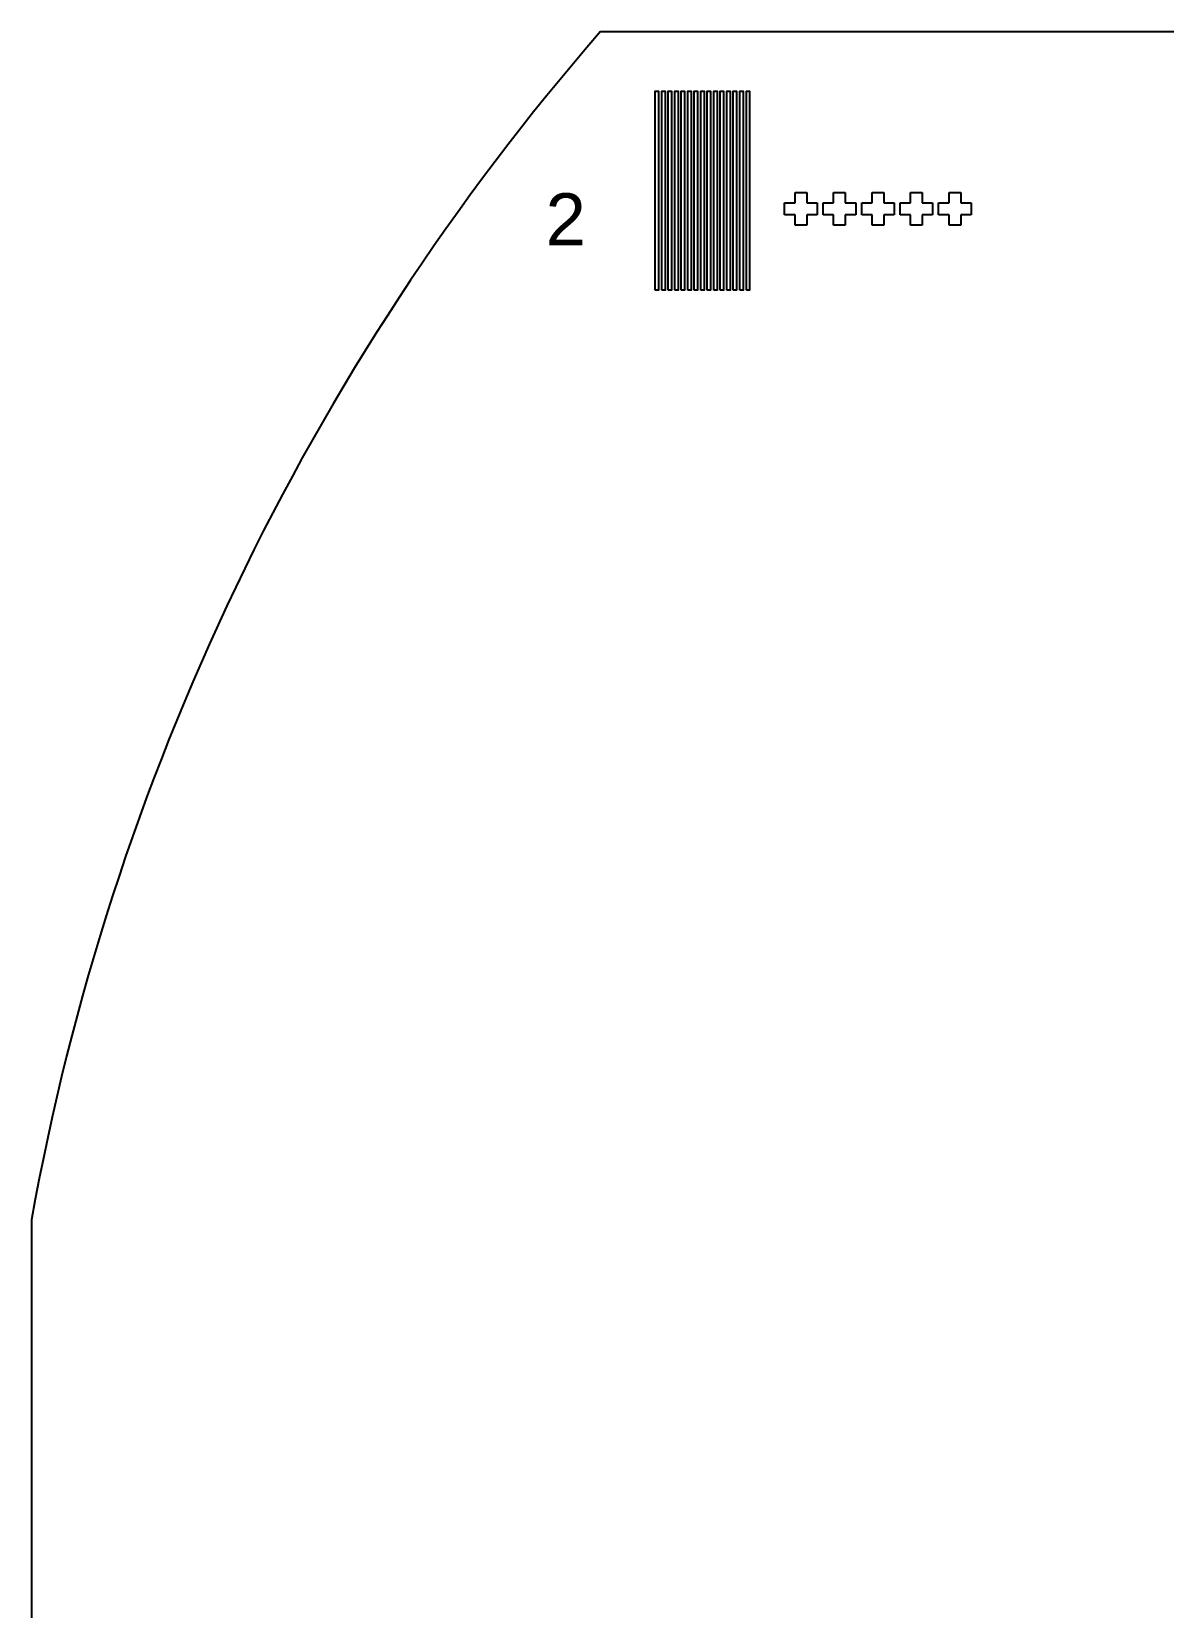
# Model space of a CAD drawing. Header units: millimetres. Extents: x 46777 to 318235, y 145162 to 336036.
# Drawn here: x 47249 to 64651, y 229800 to 254023 of the extents above; entities that cross this region are included whole.
import ezdxf

# ---------------------------------------------------------------- set-up
doc = ezdxf.new("R2010")
doc.units = ezdxf.units.MM
doc.styles.get("Standard").update_dxf_attribs({"font": 'arial.ttf'})

msp = doc.modelspace()

# ---------------------------------------------------------------- linework, layer by layer
for p, q in [((55998, 254023), (113500, 254023)), ((55998, 254023), (113500, 254023)), ((55998, 254023), (113500, 254023)), ((55998, 254023), (113500, 254023)), ((55998, 254023), (113500, 254023)), ((55998, 254023), (113500, 254023)), ((55998, 254023), (113500, 254023)), ((55998, 254023), (113500, 254023)), ((55998, 254023), (113500, 254023)), ((55998, 254023), (113500, 254023)), ((58987, 251387), (58987, 251547)), ((58987, 251547), (59167, 251547)), ((59167, 251547), (59167, 251387)), ((59579, 251387), (59579, 251547)), ((59579, 251547), (59759, 251547)), ((59759, 251547), (59759, 251387)), ((60170, 251387), (60170, 251547)), ((60170, 251547), (60350, 251547)), ((60350, 251547), (60350, 251387)), ((60762, 251387), (60762, 251547)), ((60762, 251547), (60942, 251547)), ((60942, 251547), (60942, 251387)), ((61354, 251387), (61354, 251547)), ((61354, 251547), (61534, 251547)), ((61534, 251547), (61534, 251387)), ((58827, 251207), (58827, 251387)), ((58827, 251387), (58987, 251387)), ((58987, 251207), (58827, 251207)), ((58987, 251047), (58987, 251207)), ((59167, 251387), (59327, 251387)), ((59327, 251207), (59167, 251207)), ((59167, 251207), (59167, 251047)), ((59327, 251387), (59327, 251207)), ((59419, 251207), (59419, 251387)), ((59419, 251387), (59579, 251387)), ((59579, 251207), (59419, 251207)), ((59579, 251047), (59579, 251207)), ((59759, 251387), (59919, 251387)), ((59919, 251207), (59759, 251207)), ((59759, 251207), (59759, 251047)), ((59919, 251387), (59919, 251207)), ((60011, 251207), (60011, 251387)), ((60011, 251387), (60170, 251387)), ((60170, 251207), (60011, 251207)), ((60170, 251047), (60170, 251207)), ((60350, 251387), (60510, 251387)), ((60510, 251207), (60350, 251207)), ((60350, 251207), (60350, 251047)), ((60510, 251387), (60510, 251207)), ((60602, 251207), (60602, 251387)), ((60602, 251387), (60762, 251387)), ((60762, 251207), (60602, 251207)), ((60762, 251047), (60762, 251207)), ((60942, 251387), (61102, 251387)), ((61102, 251207), (60942, 251207)), ((60942, 251207), (60942, 251047)), ((61102, 251387), (61102, 251207)), ((61194, 251207), (61194, 251387)), ((61194, 251387), (61354, 251387)), ((61354, 251207), (61194, 251207)), ((61354, 251047), (61354, 251207)), ((61534, 251387), (61694, 251387)), ((61694, 251207), (61534, 251207)), ((61534, 251207), (61534, 251047)), ((61694, 251387), (61694, 251207)), ((59167, 251047), (58987, 251047)), ((59759, 251047), (59579, 251047)), ((60350, 251047), (60170, 251047)), ((60942, 251047), (60762, 251047)), ((61534, 251047), (61354, 251047)), ((47249, 235758), (47249, 222288))]:
    msp.add_line(p, q)
for points in [[(56838, 250049), (56838, 253107), (56888, 253107), (56888, 250049)], [(56938, 250049), (56938, 253107), (56988, 253107), (56988, 250049)], [(57038, 250049), (57038, 253107), (57088, 253107), (57088, 250049)], [(57138, 250049), (57138, 253107), (57188, 253107), (57188, 250049)], [(57238, 250049), (57238, 253107), (57288, 253107), (57288, 250049)], [(57338, 250049), (57338, 253107), (57388, 253107), (57388, 250049)], [(57438, 250049), (57438, 253107), (57488, 253107), (57488, 250049)], [(57538, 250049), (57538, 253107), (57588, 253107), (57588, 250049)], [(57638, 250049), (57638, 253107), (57688, 253107), (57688, 250049)], [(57738, 250049), (57738, 253107), (57788, 253107), (57788, 250049)], [(57838, 250049), (57838, 253107), (57888, 253107), (57888, 250049)], [(57938, 250049), (57938, 253107), (57988, 253107), (57988, 250049)], [(58038, 250049), (58038, 253107), (58088, 253107), (58088, 250049)], [(58138, 250049), (58138, 253107), (58188, 253107), (58188, 250049)], [(58238, 250049), (58238, 253107), (58288, 253107), (58288, 250049)]]:
    msp.add_lwpolyline(points, close=True)
msp.add_arc((84749, 229023), 38100, 138.9917, 169.8183)

# ---------------------------------------------------------------- texts
at = {"insert": (55151, 251536), "char_height": 800, "attachment_point": 1}
msp.add_mtext_dynamic_manual_height_columns('2', width=4149.51, gutter_width=12.5, heights=[0], dxfattribs=at)

doc.saveas('drawing.dxf')
